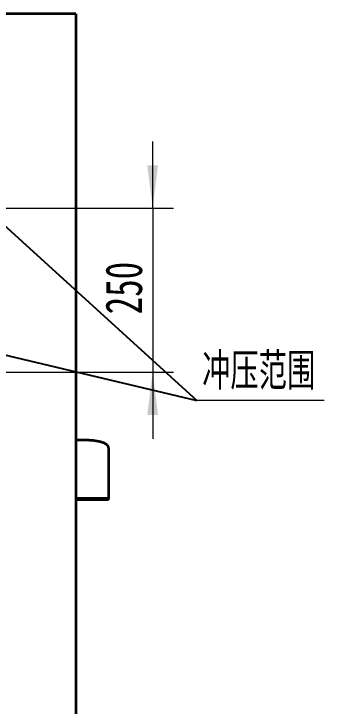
# Model space of a CAD drawing. Header units: millimetres. Extents: x 0 to 594, y 0 to 420.
# Drawn here: x 422.4 to 451.9, y 257.6 to 323.5 of the extents above; entities that cross this region are included whole.
import ezdxf

# ---------------------------------------------------------------- set-up
doc = ezdxf.new("R2010")
doc.units = ezdxf.units.MM
doc.styles.add('SLDTEXTSTYLE3', font='TXT', dxfattribs={"width": 0.7, "bigfont": 'bigfont'})
doc.styles.add('SLDTEXTSTYLE4', font='TXT', dxfattribs={"width": 0.7})
doc.dimstyles.new('SLDDIMSTYLE1', dxfattribs={"dimtxt": 0.18, "dimasz": 1.016, "dimexe": 0, "dimexo": 0.0625, "dimgap": 0, "dimtad": 0, "dimtih": 1, "dimtoh": 1, "dimdec": 0, "dimrnd": 1e-09, "dimzin": 0, "dimdsep": 46, "dimtxsty": 'Standard', "dimblk1": 'DOT', "dimblk2": 'DOT', "dimsah": 1, "dimcen": 0.09, "dimadec": 0, "dimazin": 0, "dimtfac": 1.016, "dimtdec": 0, "dimtofl": 0, "dimtmove": 0, "dimatfit": 3, "dimldrblk": 'DOT', "dimfxl": 0, "dimfrac": 2, "dimtolj": 1, "dimtzin": 0, "dimarcsym": 0})
doc.dimstyles.new('SLDDIMSTYLE12', dxfattribs={"dimtxt": 3.5, "dimasz": 4.08, "dimexe": 0, "dimexo": 0.0625, "dimgap": 0.875, "dimtad": 1, "dimdec": 3, "dimlfac": 16, "dimrnd": 1e-09, "dimzin": 12, "dimdsep": 46, "dimtxsty": 'SLDTEXTSTYLE4', "dimsah": 1, "dimcen": 0.09, "dimadec": 0, "dimazin": 3, "dimtfac": 1, "dimtdec": 3, "dimtmove": 0, "dimatfit": 0, "dimfxl": 0, "dimfrac": 2, "dimtolj": 1, "dimtzin": 12, "dimarcsym": 0})

# ---------------------------------------------------------------- blocks, each defined once
blk = doc.blocks.new('_D_34')
at = {"color": 7, "linetype": 'Continuous', "lineweight": 0}
for p, q in [((435.595, 304.984), (435.595, 311.334)), ((419.283, 304.984), (437.595, 304.984)), ((435.595, 304.984), (435.595, 289.359)), ((419.283, 289.359), (437.595, 289.359)), ((435.595, 289.359), (435.595, 283.009))]:
    blk.add_line(p, q, dxfattribs=at)
at = {"color": 7, "linetype": 'Continuous', "lineweight": 18}
for points in [[(435.595, 304.984), (436.103, 309.064), (435.087, 309.064)], [(435.595, 289.359), (435.087, 285.279), (436.103, 285.279)]]:
    blk.add_solid(points, dxfattribs=at)
at = {"color": 7, "linetype": 'Continuous', "lineweight": 18, "insert": (431.083, 294.868), "char_height": 3.5, "attachment_point": 1, "rotation": 90, "style": 'SLDTEXTSTYLE4'}
blk.add_mtext('250', dxfattribs=at)
blk = doc.blocks.new('SW_NOTE_0_8')
at = {"color": 0, "linetype": 'Continuous', "lineweight": 0}
blk.add_line((12.127, 0), (0, 0), dxfattribs=at)
blk.add_line((12.127, 0), (0, 0), dxfattribs=at)
at = {"color": 0, "linetype": 'Continuous', "lineweight": 0, "insert": (0.496, 4.532), "char_height": 3.5, "attachment_point": 1, "style": 'SLDTEXTSTYLE3'}
blk.add_mtext('冲压范围', dxfattribs=at)
blk = doc.blocks.new('_Dot')
at = {"color": 0, "linetype": 'ByBlock', "lineweight": -2}
blk.add_line((-0.5, 0), (-1, 0), dxfattribs=at)
at = {"color": 0, "linetype": 'ByBlock', "const_width": 0.5}
blk.add_lwpolyline([(-0.25, 0, 1), (0.25, 0, 1)], format="xyb", close=True, dxfattribs=at)

msp = doc.modelspace()

# ---------------------------------------------------------------- linework, layer by layer
at = {"color": 7, "linetype": 'Continuous', "lineweight": 35}
for p, q in [((428.273838, 323.471857), (375.148838, 323.471857)), ((428.273838, 323.471857), (428.273838, 322.043275)), ((428.273838, 322.043275), (428.273838, 319.628461)), ((428.273838, 319.628461), (428.273838, 232.171778)), ((428.898838, 282.902532), (428.273838, 282.902532)), ((431.398838, 282.158319), (431.398838, 277.328028)), ((428.898838, 277.328028), (428.273838, 277.328028)), ((428.273838, 277.328028), (428.898838, 277.328028)), ((428.898838, 277.203028), (428.273838, 277.203028)), ((431.398838, 277.328028), (428.898838, 277.328028)), ((431.398838, 277.328028), (428.898838, 277.328028)), ((431.398838, 277.203028), (428.898838, 277.203028)), ((431.398838, 277.203028), (431.398838, 277.328028))]:
    msp.add_line(p, q, dxfattribs=at)
msp.add_open_spline([(431.398838, 282.158319), (431.397546, 282.179911), (431.394674, 282.227931), (431.370325, 282.298257), (431.330285, 282.366192), (431.274924, 282.429149), (431.201876, 282.489635), (431.107735, 282.5483), (430.992452, 282.603844), (430.859536, 282.654732), (430.713198, 282.700299), (430.554882, 282.740937), (430.385377, 282.776979), (430.205571, 282.808563), (430.016548, 282.835707), (429.819547, 282.858371), (429.615934, 282.876486), (429.407153, 282.890004), (429.194731, 282.898807), (429.024587, 282.902211), (428.925904, 282.902463), (428.898838, 282.902532)], degree=3, knots=[0, 0, 0, 0, 0.033804581, 0.075181355, 0.11773799, 0.164094984, 0.216704728, 0.276385552, 0.339880608, 0.402355207, 0.463186878, 0.52273029, 0.581329569, 0.639224695, 0.696581181, 0.753519691, 0.810134903, 0.86650665, 0.922706352, 0.978800707, 1, 1, 1, 1], dxfattribs=at)

# ---------------------------------------------------------------- block references
at = {"color": 7, "linetype": 'Continuous', "lineweight": 0}
msp.add_blockref('SW_NOTE_0_8', (439.817101, 286.666478), dxfattribs=at)

# ---------------------------------------------------------------- dimensions: what is measured, and where the dimension line sits
at = {"color": 7, "linetype": 'Continuous', "lineweight": 18}
dim = msp.add_linear_dim(base=(435.594633, 289.359278), p1=(419.282725, 304.984278), p2=(419.282725, 289.359278), angle=90, dimstyle='SLDDIMSTYLE12', dxfattribs=at)
dim.commit()
dim.dimension.update_dxf_attribs({"geometry": '_D_34', "text_midpoint": (435.594633, 297.171778), "dimtype": 160})

# ---------------------------------------------------------------- leaders
at = {"color": 7, "linetype": 'Continuous', "lineweight": 0}
for points in [[(416.004181, 308.272318), (439.817101, 286.666478)], [(418.50369, 291.701916), (439.817101, 286.666478)]]:
    msp.add_leader(points, dimstyle='SLDDIMSTYLE1', dxfattribs=at)

doc.saveas('drawing.dxf')
